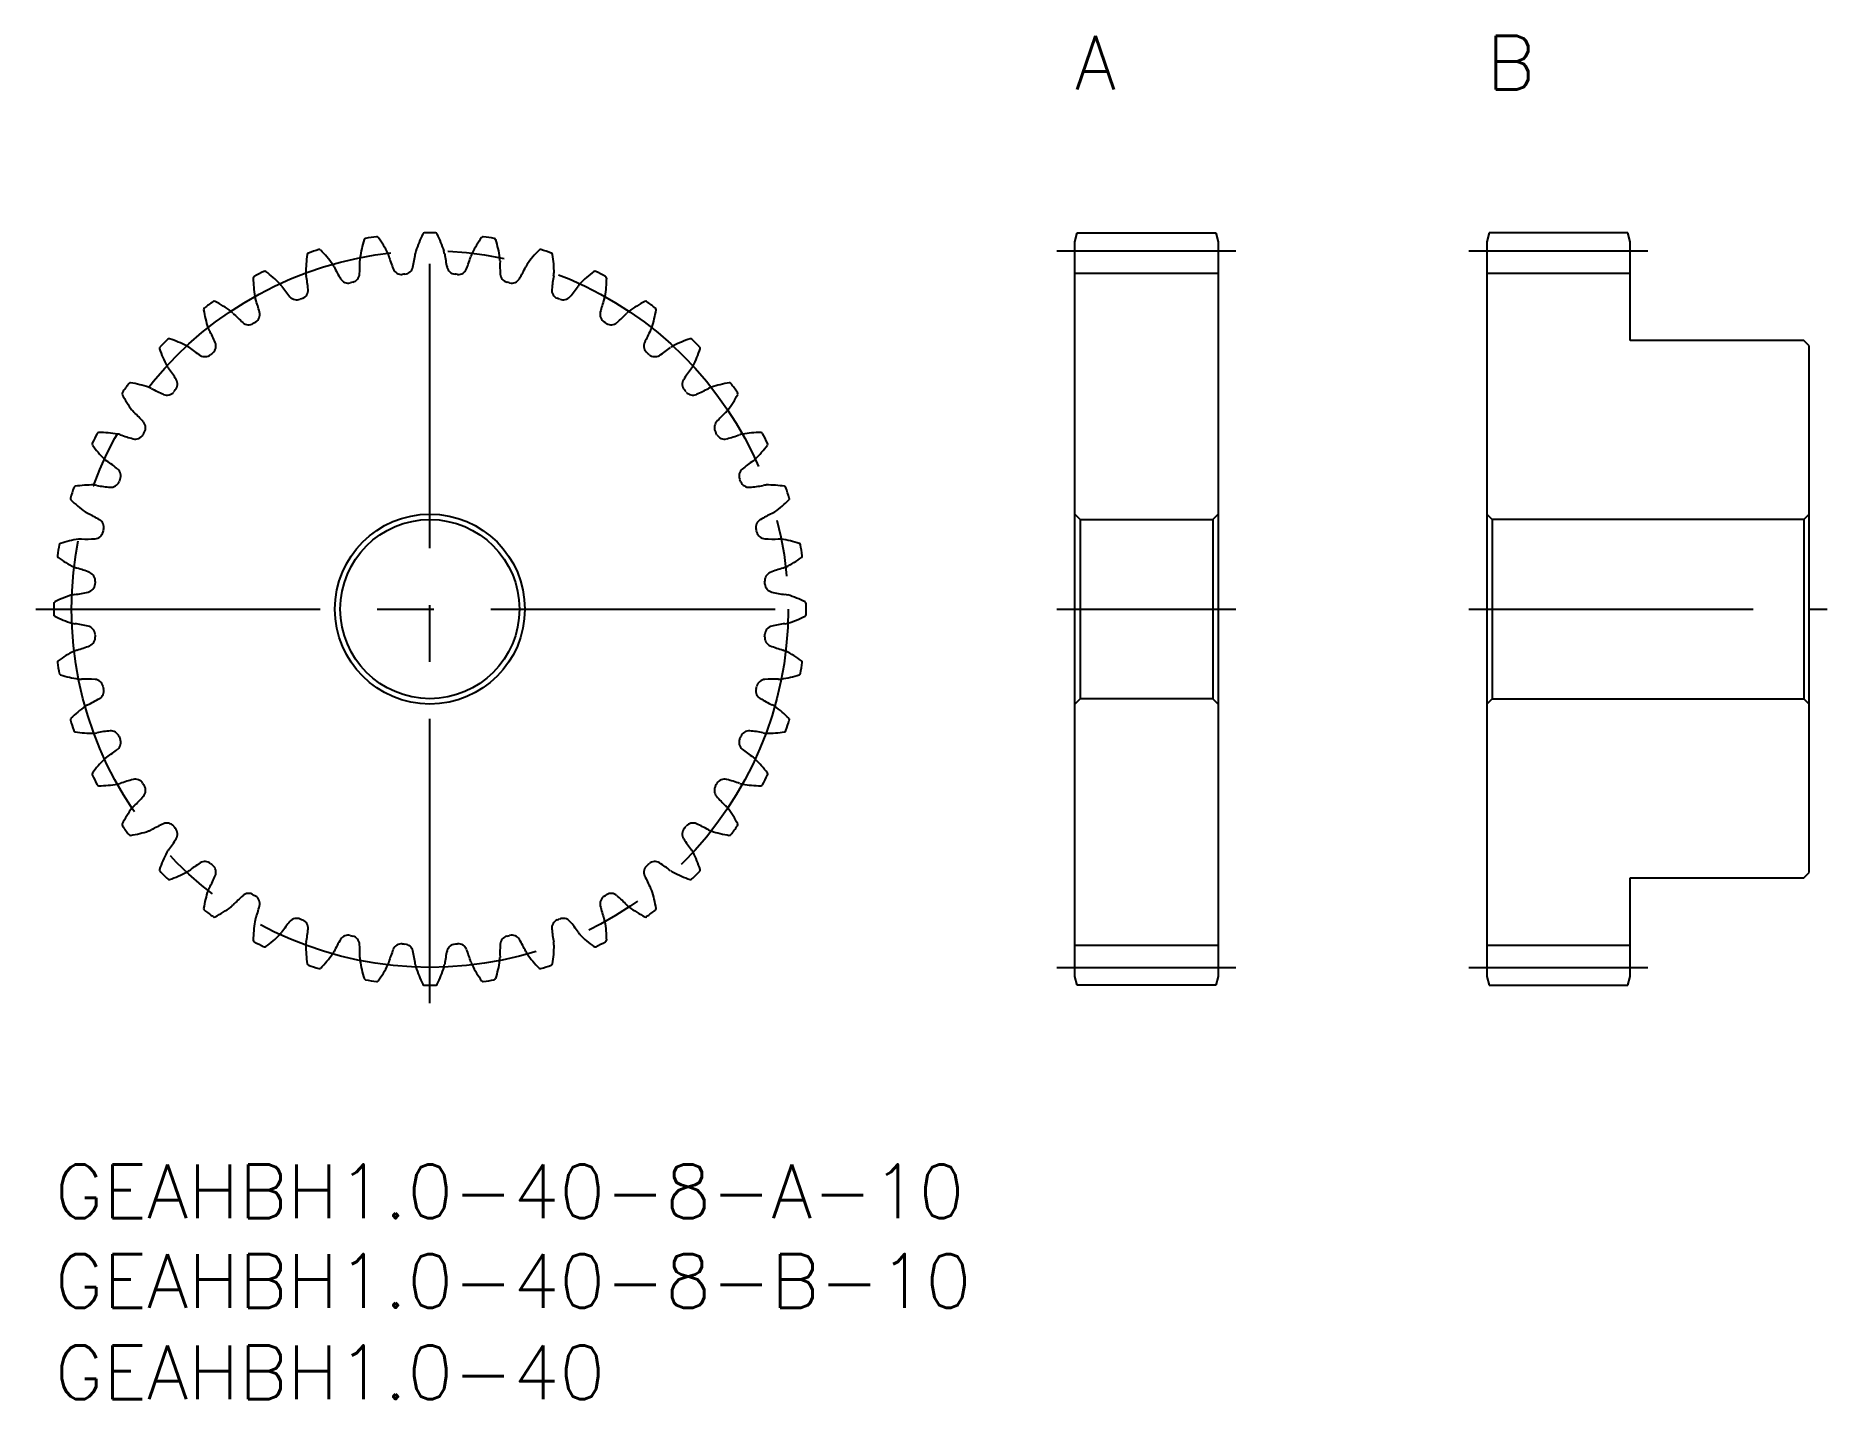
# Model space of a CAD drawing. Extents: x -1 to 99, y -13 to 63.
import ezdxf

# ---------------------------------------------------------------- set-up
doc = ezdxf.new("R2010")
doc.units = 0
doc.header["$LTSCALE"] = 0.5
doc.linetypes.add('CENTER', pattern=[50.8, 31.75, -6.35, 6.35, -6.35])
for name, color, linetype in [('MSM_CENTER', 1, 'CENTER'), ('MSM_CONTINUOUS', 7, 'CONTINUOUS'), ('MSM_PART_NUMBER', 7, 'CONTINUOUS')]:
    doc.layers.add(name, color=color, linetype=linetype)
doc.styles.get("Standard").update_dxf_attribs({"font": 'txt.shx', "height": 3, "bigfont": 'bigfont.shx'})

# ---------------------------------------------------------------- blocks, each defined once
blk = doc.blocks.new('*U4')
at = {"layer": 'MSM_PART_NUMBER'}
blk.add_text('GEAHBH1.0-40-8-A-10', height=3, dxfattribs=at).set_placement((0, -3))
blk = doc.blocks.new('*U5')
at = {"layer": 'MSM_PART_NUMBER'}
blk.add_text('GEAHBH1.0-40-8-B-10', height=3, dxfattribs=at).set_placement((0, -8))
blk = doc.blocks.new('*U8')
at = {"layer": 'MSM_PART_NUMBER'}
blk.add_text('GEAHBH1.0-40', height=3, dxfattribs=at).set_placement((0, -13.1))

msp = doc.modelspace()

# ---------------------------------------------------------------- linework, layer by layer
at = {"layer": 'MSM_CENTER'}
for p, q in [((20.94, 9), (20.94, 53)), ((55.94, 51), (65.94, 51)), ((78.94, 51), (88.94, 51)), ((-1.06, 31), (42.94, 31)), ((55.94, 31), (65.94, 31)), ((78.94, 31), (98.94, 31)), ((55.94, 11), (65.94, 11)), ((78.94, 11), (88.94, 11))]:
    msp.add_line(p, q, dxfattribs=at)
msp.add_circle((20.94, 31), 20, dxfattribs=at)
at = {"layer": 'MSM_CONTINUOUS'}
for p, q in [((56.94, 51.5), (57.08, 52)), ((56.94, 10.5), (56.94, 51.5)), ((57.08, 52), (64.81, 52)), ((64.81, 52), (64.94, 51.5)), ((64.94, 51.5), (64.94, 10.5)), ((80.08, 52), (79.94, 51.5)), ((79.94, 51.5), (79.94, 10.5)), ((87.81, 52), (80.08, 52)), ((87.94, 51.5), (87.81, 52)), ((87.94, 46), (87.94, 51.5)), ((56.94, 49.75), (64.94, 49.75)), ((79.94, 49.75), (87.94, 49.75)), ((97.64, 46), (87.94, 46)), ((97.94, 45.7), (97.64, 46)), ((97.94, 16.3), (97.94, 45.7)), ((56.94, 36.3), (57.24, 36)), ((64.64, 36), (64.94, 36.3)), ((80.24, 36), (79.94, 36.3)), ((97.94, 36.3), (97.64, 36)), ((57.24, 36), (57.24, 26)), ((57.24, 36), (64.64, 36)), ((64.64, 36), (64.64, 26)), ((80.24, 36), (80.24, 26)), ((97.64, 36), (80.24, 36)), ((97.64, 36), (97.64, 26)), ((57.24, 26), (56.94, 25.7)), ((64.64, 26), (57.24, 26)), ((64.94, 25.7), (64.64, 26)), ((79.94, 25.7), (80.24, 26)), ((80.24, 26), (97.64, 26)), ((97.64, 26), (97.94, 25.7)), ((97.64, 16), (97.94, 16.3)), ((87.94, 16), (97.64, 16)), ((87.94, 10.5), (87.94, 16)), ((56.94, 12.25), (64.94, 12.25)), ((79.94, 12.25), (87.94, 12.25)), ((57.08, 10), (56.94, 10.5)), ((64.94, 10.5), (64.81, 10)), ((79.94, 10.5), (80.08, 10)), ((87.81, 10), (87.94, 10.5)), ((64.81, 10), (57.08, 10)), ((80.08, 10), (87.81, 10))]:
    msp.add_line(p, q, dxfattribs=at)
for radius in [5.3, 5]:
    msp.add_circle((20.94, 31), radius, dxfattribs=at)
for centre, radius, start, end in [((20.94, 31), 21, 89.1643, 90.8357), ((20.94, 31), 21, 107.1643, 108.8357), ((14.77, 50.97), 0.1, 44.6521, 107.1643), ((10.1, 46.35), 6.67, 35.75, 44.6521), ((23.63, 49.6), 6.67, 162.3479, 171.25), ((17.37, 51.59), 0.1, 99.8356, 162.3479), ((20.94, 31), 21, 98.1643, 99.8357), ((17.97, 51.69), 0.1, 35.6521, 98.1643), ((12.64, 47.86), 6.67, 26.75, 35.6521), ((26.51, 48.95), 6.67, 153.3479, 162.25), ((20.64, 51.9), 0.1, 90.8357, 153.3479), ((21.25, 51.9), 0.1, 26.6521, 89.1643), ((15.38, 48.95), 6.67, 17.75, 26.6521), ((29.25, 47.86), 6.67, 144.3479, 153.25), ((23.91, 51.69), 0.1, 81.8357, 144.3479), ((20.94, 31), 21, 80.1643, 81.8357), ((24.51, 51.59), 0.1, 17.6521, 80.1643), ((18.26, 49.6), 6.67, 8.75, 17.6521), ((31.78, 46.35), 6.67, 135.3479, 144.25), ((27.11, 50.97), 0.1, 72.8357, 135.3479), ((20.94, 31), 21, 71.1643, 72.8357), ((20.69, 49.79), 6.67, 171.3479, 180.25), ((14.19, 50.78), 0.1, 108.8356, 171.3479), ((14.84, 49.77), 0.824, 24.3512, 35.75), ((21.2, 52.65), 6.15, 204.4013, 211.4406), ((10.88, 50.17), 6.15, 355.5594, 2.5987), ((17.86, 50.49), 0.824, 171.25, 182.6488), ((17.86, 50.49), 0.824, 15.3512, 26.75), ((24.58, 52.34), 6.15, 195.4013, 202.4406), ((19.51, 50.2), 0.5, 274.2777, 346.5594), ((14.01, 51.51), 6.15, 346.5594, 353.5987), ((20.94, 50.73), 0.824, 162.25, 173.6488), ((20.94, 50.73), 0.824, 6.3512, 17.75), ((27.88, 51.51), 6.15, 186.4013, 193.4406), ((22.38, 50.2), 0.5, 193.4406, 265.7223), ((17.3, 52.34), 6.15, 337.5594, 344.5987), ((24.03, 50.49), 0.824, 153.25, 164.6488), ((24.03, 50.49), 0.824, 357.3512, 8.75), ((31, 50.17), 6.15, 177.4013, 184.4406), ((20.69, 52.65), 6.15, 328.5594, 335.5987), ((27.04, 49.77), 0.824, 144.25, 155.6488), ((27.69, 50.78), 0.1, 8.6521, 71.1643), ((21.2, 49.79), 6.67, 359.75, 8.6521), ((11.18, 49.48), 0.1, 117.8356, 180.3479), ((17.75, 49.52), 6.67, 180.3479, 189.25), ((20.94, 31), 21, 116.1643, 117.8357), ((11.73, 49.76), 0.1, 53.6521, 116.1643), ((7.83, 44.47), 6.67, 44.75, 53.6521), ((11.98, 48.58), 0.824, 33.3512, 44.75), ((17.81, 52.42), 6.15, 213.4013, 220.4406), ((14.84, 49.77), 0.824, 180.25, 191.6488), ((8.01, 48.36), 6.15, 4.5594, 11.5987), ((16.38, 49.7), 0.5, 211.4406, 283.7223), ((20.94, 31), 18.75, 103.2777, 103.7223), ((16.52, 49.74), 0.5, 283.2777, 355.5594), ((19.36, 50.18), 0.5, 202.4406, 274.7223), ((20.94, 31), 18.75, 94.2777, 94.7223), ((20.94, 31), 18.75, 85.2777, 85.7223), ((22.53, 50.18), 0.5, 265.2777, 337.5594), ((25.36, 49.74), 0.5, 184.4406, 256.7223), ((20.94, 31), 18.75, 76.2777, 76.7223), ((25.51, 49.7), 0.5, 256.2777, 328.5594), ((33.88, 48.36), 6.15, 168.4013, 175.4406), ((27.04, 49.77), 0.824, 348.3512, 359.75), ((24.08, 52.42), 6.15, 319.5594, 326.5987), ((29.9, 48.58), 0.824, 135.25, 146.6488), ((34.05, 44.47), 6.67, 126.3479, 135.25), ((30.16, 49.76), 0.1, 63.8357, 126.3479), ((20.94, 31), 21, 62.1643, 63.8357), ((24.14, 49.52), 6.67, 350.75, 359.6521), ((30.7, 49.48), 0.1, 359.6521, 62.1643), ((20.94, 31), 21, 125.1643, 126.8357), ((8.91, 48.09), 0.1, 62.6521, 125.1643), ((5.89, 42.25), 6.67, 53.75, 62.6521), ((11.98, 48.58), 0.824, 189.25, 200.6488), ((5.45, 46.13), 6.15, 13.5594, 20.5987), ((13.51, 48.76), 0.5, 220.4406, 292.7223), ((20.94, 31), 18.75, 112.2777, 112.7223), ((13.65, 48.81), 0.5, 292.2777, 4.5594), ((28.24, 48.81), 0.5, 175.4406, 247.7223), ((20.94, 31), 18.75, 67.2777, 67.7223), ((28.38, 48.76), 0.5, 247.2777, 319.5594), ((36.43, 46.13), 6.15, 159.4013, 166.4406), ((29.9, 48.58), 0.824, 339.3512, 350.75), ((36, 42.25), 6.67, 117.3479, 126.25), ((32.98, 48.09), 0.1, 54.8357, 117.3479), ((20.94, 31), 21, 53.1643, 54.8357), ((8.41, 47.73), 0.1, 126.8356, 189.3479), ((14.89, 48.79), 6.67, 189.3479, 198.25), ((9.34, 46.96), 0.824, 42.3512, 53.75), ((14.5, 51.67), 6.15, 222.4013, 229.4406), ((20.94, 31), 18.75, 121.2777, 121.7223), ((10.95, 47.45), 0.5, 301.2777, 13.5594), ((30.94, 47.45), 0.5, 166.4406, 238.7223), ((20.94, 31), 18.75, 58.2777, 58.7223), ((27.39, 51.67), 6.15, 310.5594, 317.5987), ((32.54, 46.96), 0.824, 126.25, 137.6488), ((26.99, 48.79), 6.67, 341.75, 350.6521), ((33.47, 47.73), 0.1, 350.6521, 53.1643), ((20.94, 31), 21, 134.1643, 135.8357), ((6.38, 45.99), 0.1, 71.6521, 134.1643), ((4.31, 39.76), 6.67, 62.75, 71.6521), ((9.34, 46.96), 0.824, 198.25, 209.6488), ((3.28, 43.52), 6.15, 22.5594, 29.5987), ((10.82, 47.37), 0.5, 229.4406, 301.7223), ((31.06, 47.37), 0.5, 238.2777, 310.5594), ((38.61, 43.52), 6.15, 150.4013, 157.4406), ((32.54, 46.96), 0.824, 330.3512, 341.75), ((37.57, 39.76), 6.67, 108.3479, 117.25), ((35.5, 45.99), 0.1, 45.8357, 108.3479), ((20.94, 31), 21, 44.1643, 45.8357), ((5.95, 45.56), 0.1, 135.8356, 198.3479), ((12.18, 47.63), 6.67, 198.3479, 207.25), ((6.99, 44.95), 0.824, 51.3512, 62.75), ((11.34, 50.41), 6.15, 231.4013, 238.4406), ((8.38, 45.59), 0.5, 238.4406, 310.7223), ((20.94, 31), 18.75, 130.2777, 130.7223), ((8.5, 45.69), 0.5, 310.2777, 22.5594), ((33.39, 45.69), 0.5, 157.4406, 229.7223), ((20.94, 31), 18.75, 49.2777, 49.7223), ((33.5, 45.59), 0.5, 229.2777, 301.5594), ((30.54, 50.41), 6.15, 301.5594, 308.5987), ((34.9, 44.95), 0.824, 117.25, 128.6488), ((29.7, 47.63), 6.67, 332.75, 341.6521), ((35.94, 45.56), 0.1, 341.6521, 44.1643), ((6.99, 44.95), 0.824, 207.25, 218.6488), ((1.54, 40.6), 6.15, 31.5594, 38.5987), ((40.35, 40.6), 6.15, 141.4013, 148.4406), ((34.9, 44.95), 0.824, 321.3512, 332.75), ((3.86, 43.04), 0.1, 144.8356, 207.3479), ((20.94, 31), 21, 143.1643, 144.8357), ((4.22, 43.53), 0.1, 80.6521, 143.1643), ((3.15, 37.05), 6.67, 71.75, 80.6521), ((4.98, 42.6), 0.824, 60.3512, 71.75), ((8.43, 48.67), 6.15, 240.4013, 247.4406), ((6.26, 43.44), 0.5, 247.4406, 319.7223), ((20.94, 31), 18.75, 139.2777, 139.7223), ((6.35, 43.56), 0.5, 319.2777, 31.5594), ((35.53, 43.56), 0.5, 148.4406, 220.7223), ((20.94, 31), 18.75, 40.2777, 40.7223), ((35.63, 43.44), 0.5, 220.2777, 292.5594), ((33.46, 48.67), 6.15, 292.5594, 299.5987), ((36.91, 42.6), 0.824, 108.25, 119.6488), ((38.74, 37.05), 6.67, 99.3479, 108.25), ((37.67, 43.53), 0.1, 36.8357, 99.3479), ((20.94, 31), 21, 35.1643, 36.8357), ((38.03, 43.04), 0.1, 332.6521, 35.1643), ((9.69, 46.05), 6.67, 207.3479, 216.25), ((4.98, 42.6), 0.824, 216.25, 227.6488), ((36.91, 42.6), 0.824, 312.3512, 323.75), ((32.2, 46.05), 6.67, 323.75, 332.6521), ((0.27, 37.45), 6.15, 40.5594, 47.5987), ((4.57, 41.12), 0.5, 328.2777, 40.5594), ((37.32, 41.12), 0.5, 139.4406, 211.7223), ((41.61, 37.45), 6.15, 132.4013, 139.4406), ((2.18, 40.22), 0.1, 153.8356, 216.3479), ((20.94, 31), 21, 152.1643, 153.8357), ((7.47, 44.11), 6.67, 216.3479, 225.25), ((2.46, 40.76), 0.1, 89.6521, 152.1643), ((2.42, 34.19), 6.67, 80.75, 89.6521), ((3.36, 39.96), 0.824, 69.3512, 80.75), ((5.82, 46.49), 6.15, 249.4013, 256.4406), ((4.49, 40.99), 0.5, 256.4406, 328.7223), ((20.94, 31), 18.75, 148.2777, 148.7223), ((20.94, 31), 18.75, 31.2777, 31.7223), ((37.39, 40.99), 0.5, 211.2777, 283.5594), ((36.07, 46.49), 6.15, 283.5594, 290.5987), ((38.53, 39.96), 0.824, 99.25, 110.6488), ((39.46, 34.19), 6.67, 90.3479, 99.25), ((34.41, 44.11), 6.67, 314.75, 323.6521), ((39.42, 40.76), 0.1, 27.8357, 90.3479), ((20.94, 31), 21, 26.1643, 27.8357), ((39.7, 40.22), 0.1, 323.6521, 26.1643), ((3.36, 39.96), 0.824, 225.25, 236.6488), ((-0.48, 34.13), 6.15, 49.5594, 56.5987), ((42.37, 34.13), 6.15, 123.4013, 130.4406), ((38.53, 39.96), 0.824, 303.3512, 314.75), ((3.13, 38.3), 0.5, 265.4406, 337.7223), ((3.19, 38.44), 0.5, 337.2777, 49.5594), ((20.94, 31), 18.75, 157.2777, 157.7223), ((38.7, 38.44), 0.5, 130.4406, 202.7223), ((20.94, 31), 18.75, 22.2777, 22.7223), ((38.76, 38.3), 0.5, 202.2777, 274.5594), ((0.97, 37.17), 0.1, 162.8356, 225.3479), ((20.94, 31), 21, 161.1643, 162.8357), ((5.59, 41.84), 6.67, 225.3479, 234.25), ((1.16, 37.75), 0.1, 98.6521, 161.1643), ((2.15, 31.26), 6.67, 89.75, 98.6521), ((2.18, 37.1), 0.824, 78.3512, 89.75), ((3.58, 43.93), 6.15, 258.4013, 265.4406), ((38.31, 43.93), 6.15, 274.5594, 281.5987), ((39.71, 37.1), 0.824, 90.25, 101.6488), ((39.74, 31.26), 6.67, 81.3479, 90.25), ((36.3, 41.84), 6.67, 305.75, 314.6521), ((40.72, 37.75), 0.1, 18.8357, 81.3479), ((20.94, 31), 21, 17.1643, 18.8357), ((40.91, 37.17), 0.1, 314.6521, 17.1643), ((2.18, 37.1), 0.824, 234.25, 245.6488), ((-0.71, 30.74), 6.15, 58.5594, 65.5987), ((42.59, 30.74), 6.15, 114.4013, 121.4406), ((39.71, 37.1), 0.824, 294.3512, 305.75), ((2.21, 35.42), 0.5, 274.4406, 346.7223), ((2.24, 35.57), 0.5, 346.2777, 58.5594), ((20.94, 31), 18.75, 166.2777, 166.7223), ((39.64, 35.57), 0.5, 121.4406, 193.7223), ((20.94, 31), 18.75, 13.2777, 13.7223), ((39.68, 35.42), 0.5, 193.2777, 265.5594), ((20.94, 31), 21, 170.1643, 171.8357), ((0.35, 34.57), 0.1, 107.6521, 170.1643), ((2.34, 28.31), 6.67, 98.75, 107.6521), ((1.45, 34.09), 0.824, 87.3512, 98.75), ((1.77, 41.06), 6.15, 267.4013, 274.4406), ((40.12, 41.06), 6.15, 265.5594, 272.5987), ((40.43, 34.09), 0.824, 81.25, 92.6488), ((39.54, 28.31), 6.67, 72.3479, 81.25), ((41.54, 34.57), 0.1, 9.8357, 72.3479), ((20.94, 31), 21, 8.1643, 9.8357), ((0.25, 33.97), 0.1, 171.8356, 234.3479), ((4.08, 39.3), 6.67, 234.3479, 243.25), ((1.45, 34.09), 0.824, 243.25, 254.6488), ((-0.4, 27.36), 6.15, 67.5594, 74.5987), ((1.76, 32.58), 0.5, 355.2777, 67.5594), ((40.13, 32.58), 0.5, 112.4406, 184.7223), ((42.29, 27.36), 6.15, 105.4013, 112.4406), ((40.43, 34.09), 0.824, 285.3512, 296.75), ((37.8, 39.3), 6.67, 296.75, 305.6521), ((41.63, 33.97), 0.1, 305.6521, 8.1643), ((1.75, 32.44), 0.5, 283.4406, 355.7223), ((20.94, 31), 18.75, 175.2777, 175.7223), ((20.94, 31), 18.75, 4.2777, 4.7223), ((40.14, 32.44), 0.5, 184.2777, 256.5594), ((0.04, 31.3), 0.1, 116.6521, 179.1643), ((20.94, 31), 21, 179.1643, 180.8357), ((2.99, 25.44), 6.67, 107.75, 116.6521), ((1.21, 31), 0.824, 96.3512, 107.75), ((0.43, 37.93), 6.15, 276.4013, 283.4406), ((41.45, 37.93), 6.15, 256.5594, 263.5987), ((40.68, 31), 0.824, 72.25, 83.6488), ((38.89, 25.44), 6.67, 63.3479, 72.25), ((41.84, 31.3), 0.1, 0.8357, 63.3479), ((20.94, 31), 21, 359.1643, 0.8357), ((0.04, 30.7), 0.1, 180.8356, 243.3479), ((2.99, 36.56), 6.67, 243.3479, 252.25), ((1.21, 31), 0.824, 252.25, 263.6488), ((0.43, 24.07), 6.15, 76.5594, 83.5987), ((1.75, 29.56), 0.5, 4.2777, 76.5594), ((40.14, 29.56), 0.5, 103.4406, 175.7223), ((41.45, 24.07), 6.15, 96.4013, 103.4406), ((40.68, 31), 0.824, 276.3512, 287.75), ((38.89, 36.56), 6.67, 287.75, 296.6521), ((41.84, 30.7), 0.1, 296.6521, 359.1643), ((1.76, 29.42), 0.5, 292.4406, 4.7223), ((20.94, 31), 18.75, 184.2777, 184.7223), ((20.94, 31), 18.75, 355.2777, 355.7223), ((40.13, 29.42), 0.5, 175.2777, 247.5594), ((0.25, 28.03), 0.1, 125.6521, 188.1643), ((20.94, 31), 21, 188.1643, 189.8357), ((4.08, 22.7), 6.67, 116.75, 125.6521), ((1.45, 27.91), 0.824, 105.3512, 116.75), ((-0.4, 34.64), 6.15, 285.4013, 292.4406), ((42.29, 34.64), 6.15, 247.5594, 254.5987), ((40.43, 27.91), 0.824, 63.25, 74.6488), ((37.8, 22.7), 6.67, 54.3479, 63.25), ((20.94, 31), 21, 350.1643, 351.8357), ((41.63, 28.03), 0.1, 351.8357, 54.3479), ((0.35, 27.43), 0.1, 189.8356, 252.3479), ((2.34, 33.69), 6.67, 252.3479, 261.25), ((1.45, 27.91), 0.824, 261.25, 272.6488), ((1.77, 20.94), 6.15, 85.5594, 92.5987), ((2.21, 26.58), 0.5, 13.2777, 85.5594), ((39.68, 26.58), 0.5, 94.4406, 166.7223), ((40.12, 20.94), 6.15, 87.4013, 94.4406), ((40.43, 27.91), 0.824, 267.3512, 278.75), ((39.54, 33.69), 6.67, 278.75, 287.6521), ((41.54, 27.43), 0.1, 287.6521, 350.1643), ((-0.71, 31.26), 6.15, 294.4013, 301.4406), ((2.24, 26.43), 0.5, 301.4406, 13.7223), ((20.94, 31), 18.75, 193.2777, 193.7223), ((39.64, 26.43), 0.5, 166.2777, 238.5594), ((20.94, 31), 18.75, 346.2777, 346.7223), ((42.59, 31.26), 6.15, 238.5594, 245.5987), ((5.59, 20.16), 6.67, 125.75, 134.6521), ((2.18, 24.9), 0.824, 114.3512, 125.75), ((39.71, 24.9), 0.824, 54.25, 65.6488), ((36.3, 20.16), 6.67, 45.3479, 54.25), ((0.97, 24.83), 0.1, 134.6521, 197.1643), ((20.94, 31), 21, 197.1643, 198.8357), ((1.16, 24.25), 0.1, 198.8356, 261.3479), ((2.15, 30.74), 6.67, 261.3479, 270.25), ((2.18, 24.9), 0.824, 270.25, 281.6488), ((3.58, 18.07), 6.15, 94.5594, 101.5987), ((3.13, 23.7), 0.5, 22.2777, 94.5594), ((38.76, 23.7), 0.5, 85.4406, 157.7223), ((38.31, 18.07), 6.15, 78.4013, 85.4406), ((39.71, 24.9), 0.824, 258.3512, 269.75), ((39.74, 30.74), 6.67, 269.75, 278.6521), ((40.72, 24.25), 0.1, 278.6521, 341.1643), ((20.94, 31), 21, 341.1643, 342.8357), ((40.91, 24.83), 0.1, 342.8357, 45.3479), ((-0.48, 27.87), 6.15, 303.4013, 310.4406), ((3.19, 23.56), 0.5, 310.4406, 22.7223), ((20.94, 31), 18.75, 202.2777, 202.7223), ((38.7, 23.56), 0.5, 157.2777, 229.5594), ((20.94, 31), 18.75, 337.2777, 337.7223), ((42.37, 27.87), 6.15, 229.5594, 236.5987), ((7.47, 17.89), 6.67, 134.75, 143.6521), ((3.36, 22.04), 0.824, 123.3512, 134.75), ((38.53, 22.04), 0.824, 45.25, 56.6488), ((34.41, 17.89), 6.67, 36.3479, 45.25), ((2.18, 21.78), 0.1, 143.6521, 206.1643), ((20.94, 31), 21, 206.1643, 207.8357), ((2.46, 21.24), 0.1, 207.8356, 270.3479), ((2.42, 27.81), 6.67, 270.3479, 279.25), ((3.36, 22.04), 0.824, 279.25, 290.6488), ((5.82, 15.51), 6.15, 103.5594, 110.5987), ((4.49, 21.01), 0.5, 31.2777, 103.5594), ((20.94, 31), 18.75, 211.2777, 211.7223), ((4.57, 20.88), 0.5, 319.4406, 31.7223), ((37.32, 20.88), 0.5, 148.2777, 220.5594), ((20.94, 31), 18.75, 328.2777, 328.7223), ((37.39, 21.01), 0.5, 76.4406, 148.7223), ((36.07, 15.51), 6.15, 69.4013, 76.4406), ((38.53, 22.04), 0.824, 249.3512, 260.75), ((39.46, 27.81), 6.67, 260.75, 269.6521), ((39.42, 21.24), 0.1, 269.6521, 332.1643), ((20.94, 31), 21, 332.1643, 333.8357), ((39.7, 21.78), 0.1, 333.8357, 36.3479), ((4.98, 19.4), 0.824, 132.3512, 143.75), ((0.27, 24.55), 6.15, 312.4013, 319.4406), ((41.61, 24.55), 6.15, 220.5594, 227.5987), ((36.91, 19.4), 0.824, 36.25, 47.6488), ((3.86, 18.96), 0.1, 152.6521, 215.1643), ((9.69, 15.95), 6.67, 143.75, 152.6521), ((8.43, 13.33), 6.15, 112.5594, 119.5987), ((6.26, 18.56), 0.5, 40.2777, 112.5594), ((35.63, 18.56), 0.5, 67.4406, 139.7223), ((33.46, 13.33), 6.15, 60.4013, 67.4406), ((32.2, 15.95), 6.67, 27.3479, 36.25), ((38.03, 18.96), 0.1, 324.8357, 27.3479), ((20.94, 31), 21, 215.1643, 216.8357), ((4.22, 18.47), 0.1, 216.8356, 279.3479), ((3.15, 24.95), 6.67, 279.3479, 288.25), ((4.98, 19.4), 0.824, 288.25, 299.6488), ((1.54, 21.4), 6.15, 321.4013, 328.4406), ((20.94, 31), 18.75, 220.2777, 220.7223), ((6.35, 18.44), 0.5, 328.4406, 40.7223), ((35.53, 18.44), 0.5, 139.2777, 211.5594), ((40.35, 21.4), 6.15, 211.5594, 218.5987), ((20.94, 31), 18.75, 319.2777, 319.7223), ((36.91, 19.4), 0.824, 240.3512, 251.75), ((38.74, 24.95), 6.67, 251.75, 260.6521), ((37.67, 18.47), 0.1, 260.6521, 323.1643), ((20.94, 31), 21, 323.1643, 324.8357), ((12.18, 14.37), 6.67, 152.75, 161.6521), ((6.99, 17.05), 0.824, 141.3512, 152.75), ((34.9, 17.05), 0.824, 27.25, 38.6488), ((29.7, 14.37), 6.67, 18.3479, 27.25), ((5.95, 16.44), 0.1, 161.6521, 224.1643), ((20.94, 31), 21, 224.1643, 225.8357), ((4.31, 22.24), 6.67, 288.3479, 297.25), ((6.99, 17.05), 0.824, 297.25, 308.6488), ((11.34, 11.59), 6.15, 121.5594, 128.5987), ((8.38, 16.41), 0.5, 49.2777, 121.5594), ((3.28, 18.48), 6.15, 330.4013, 337.4406), ((20.94, 31), 18.75, 229.2777, 229.7223), ((8.5, 16.31), 0.5, 337.4406, 49.7223), ((33.39, 16.31), 0.5, 130.2777, 202.5594), ((38.61, 18.48), 6.15, 202.5594, 209.5987), ((20.94, 31), 18.75, 310.2777, 310.7223), ((33.5, 16.41), 0.5, 58.4406, 130.7223), ((30.54, 11.59), 6.15, 51.4013, 58.4406), ((34.9, 17.05), 0.824, 231.3512, 242.75), ((37.57, 22.24), 6.67, 242.75, 251.6521), ((20.94, 31), 21, 314.1643, 315.8357), ((35.94, 16.44), 0.1, 315.8357, 18.3479), ((6.38, 16.01), 0.1, 225.8356, 288.3479), ((14.89, 13.21), 6.67, 161.75, 170.6521), ((9.34, 15.04), 0.824, 150.3512, 161.75), ((14.5, 10.33), 6.15, 130.5594, 137.5987), ((10.82, 14.63), 0.5, 58.2777, 130.5594), ((20.94, 31), 18.75, 238.2777, 238.7223), ((20.94, 31), 18.75, 301.2777, 301.7223), ((31.06, 14.63), 0.5, 49.4406, 121.7223), ((27.39, 10.33), 6.15, 42.4013, 49.4406), ((32.54, 15.04), 0.824, 18.25, 29.6488), ((26.99, 13.21), 6.67, 9.3479, 18.25), ((35.5, 16.01), 0.1, 251.6521, 314.1643), ((8.41, 14.27), 0.1, 170.6521, 233.1643), ((20.94, 31), 21, 233.1643, 234.8357), ((5.89, 19.75), 6.67, 297.3479, 306.25), ((9.34, 15.04), 0.824, 306.25, 317.6488), ((10.95, 14.55), 0.5, 346.4406, 58.7223), ((5.45, 15.87), 6.15, 339.4013, 346.4406), ((30.94, 14.55), 0.5, 121.2777, 193.5594), ((36.43, 15.87), 6.15, 193.5594, 200.5987), ((32.54, 15.04), 0.824, 222.3512, 233.75), ((36, 19.75), 6.67, 233.75, 242.6521), ((20.94, 31), 21, 305.1643, 306.8357), ((33.47, 14.27), 0.1, 306.8357, 9.3479), ((8.91, 13.91), 0.1, 234.8356, 297.3479), ((17.75, 12.48), 6.67, 170.75, 179.6521), ((11.98, 13.42), 0.824, 159.3512, 170.75), ((17.81, 9.58), 6.15, 139.5594, 146.5987), ((13.51, 13.24), 0.5, 67.2777, 139.5594), ((20.94, 31), 18.75, 247.2777, 247.7223), ((13.65, 13.19), 0.5, 355.4406, 67.7223), ((8.01, 13.64), 6.15, 348.4013, 355.4406), ((28.24, 13.19), 0.5, 112.2777, 184.5594), ((33.88, 13.64), 6.15, 184.5594, 191.5987), ((20.94, 31), 18.75, 292.2777, 292.7223), ((28.38, 13.24), 0.5, 40.4406, 112.7223), ((24.08, 9.58), 6.15, 33.4013, 40.4406), ((29.9, 13.42), 0.824, 9.25, 20.6488), ((24.14, 12.48), 6.67, 0.3479, 9.25), ((32.98, 13.91), 0.1, 242.6521, 305.1643), ((11.18, 12.52), 0.1, 179.6521, 242.1643), ((20.94, 31), 21, 242.1643, 243.8357), ((11.73, 12.24), 0.1, 243.8356, 306.3479), ((7.83, 17.53), 6.67, 306.3479, 315.25), ((11.98, 13.42), 0.824, 315.25, 326.6488), ((14.84, 12.23), 0.824, 168.3512, 179.75), ((20.69, 12.21), 6.67, 179.75, 188.6521), ((21.2, 9.35), 6.15, 148.5594, 155.5987), ((16.38, 12.3), 0.5, 76.2777, 148.5594), ((20.94, 31), 18.75, 256.2777, 256.7223), ((16.52, 12.26), 0.5, 4.4406, 76.7223), ((10.88, 11.83), 6.15, 357.4013, 4.4406), ((24.58, 9.66), 6.15, 157.5594, 164.5987), ((19.36, 11.82), 0.5, 85.2777, 157.5594), ((20.94, 31), 18.75, 265.2777, 265.7223), ((19.51, 11.8), 0.5, 13.4406, 85.7223), ((22.38, 11.8), 0.5, 94.2777, 166.5594), ((20.94, 31), 18.75, 274.2777, 274.7223), ((22.53, 11.82), 0.5, 22.4406, 94.7223), ((17.3, 9.66), 6.15, 15.4013, 22.4406), ((31, 11.83), 6.15, 175.5594, 182.5987), ((25.36, 12.26), 0.5, 103.2777, 175.5594), ((20.94, 31), 18.75, 283.2777, 283.7223), ((25.51, 12.3), 0.5, 31.4406, 103.7223), ((20.69, 9.35), 6.15, 24.4013, 31.4406), ((21.2, 12.21), 6.67, 351.3479, 0.25), ((27.04, 12.23), 0.824, 0.25, 11.6488), ((29.9, 13.42), 0.824, 213.3512, 224.75), ((34.05, 17.53), 6.67, 224.75, 233.6521), ((30.16, 12.24), 0.1, 233.6521, 296.1643), ((20.94, 31), 21, 296.1643, 297.8357), ((30.7, 12.52), 0.1, 297.8357, 0.3479), ((14.19, 11.22), 0.1, 188.6521, 251.1643), ((20.94, 31), 21, 251.1643, 252.8357), ((10.1, 15.65), 6.67, 315.3479, 324.25), ((14.84, 12.23), 0.824, 324.25, 335.6488), ((17.86, 11.51), 0.824, 177.3512, 188.75), ((23.63, 12.4), 6.67, 188.75, 197.6521), ((12.64, 14.14), 6.67, 324.3479, 333.25), ((17.86, 11.51), 0.824, 333.25, 344.6488), ((14.01, 10.49), 6.15, 6.4013, 13.4406), ((20.94, 11.27), 0.824, 186.3512, 197.75), ((26.51, 13.05), 6.67, 197.75, 206.6521), ((15.38, 13.05), 6.67, 333.3479, 342.25), ((20.94, 11.27), 0.824, 342.25, 353.6488), ((27.88, 10.49), 6.15, 166.5594, 173.5987), ((24.03, 11.51), 0.824, 195.3512, 206.75), ((29.25, 14.14), 6.67, 206.75, 215.6521), ((18.26, 12.4), 6.67, 342.3479, 351.25), ((24.03, 11.51), 0.824, 351.25, 2.6488), ((27.04, 12.23), 0.824, 204.3512, 215.75), ((31.78, 15.65), 6.67, 215.75, 224.6521), ((20.94, 31), 21, 287.1643, 288.8357), ((27.69, 11.22), 0.1, 288.8357, 351.3479), ((14.77, 11.03), 0.1, 252.8356, 315.3479), ((17.37, 10.41), 0.1, 197.6521, 260.1643), ((20.94, 31), 21, 260.1643, 261.8357), ((17.97, 10.31), 0.1, 261.8356, 324.3479), ((20.64, 10.1), 0.1, 206.6521, 269.1643), ((20.94, 31), 21, 269.1643, 270.8357), ((21.25, 10.1), 0.1, 270.8356, 333.3479), ((23.91, 10.31), 0.1, 215.6521, 278.1643), ((20.94, 31), 21, 278.1643, 279.8357), ((24.51, 10.41), 0.1, 279.8357, 342.3479), ((27.11, 11.03), 0.1, 224.6521, 287.1643)]:
    msp.add_arc(centre, radius, start, end, dxfattribs=at)

# ---------------------------------------------------------------- block references
for name in ['*U4', '*U5', '*U8']:
    msp.add_blockref(name, (0, 0), dxfattribs=at)

# ---------------------------------------------------------------- texts
at = {"layer": 'MSM_PART_NUMBER', "linetype": 'CONTINUOUS'}
for s, p in [('A', (56.94, 60)), ('B', (79.94, 60))]:
    msp.add_text(s, height=3, dxfattribs=at).set_placement(p)

doc.saveas('drawing.dxf')
